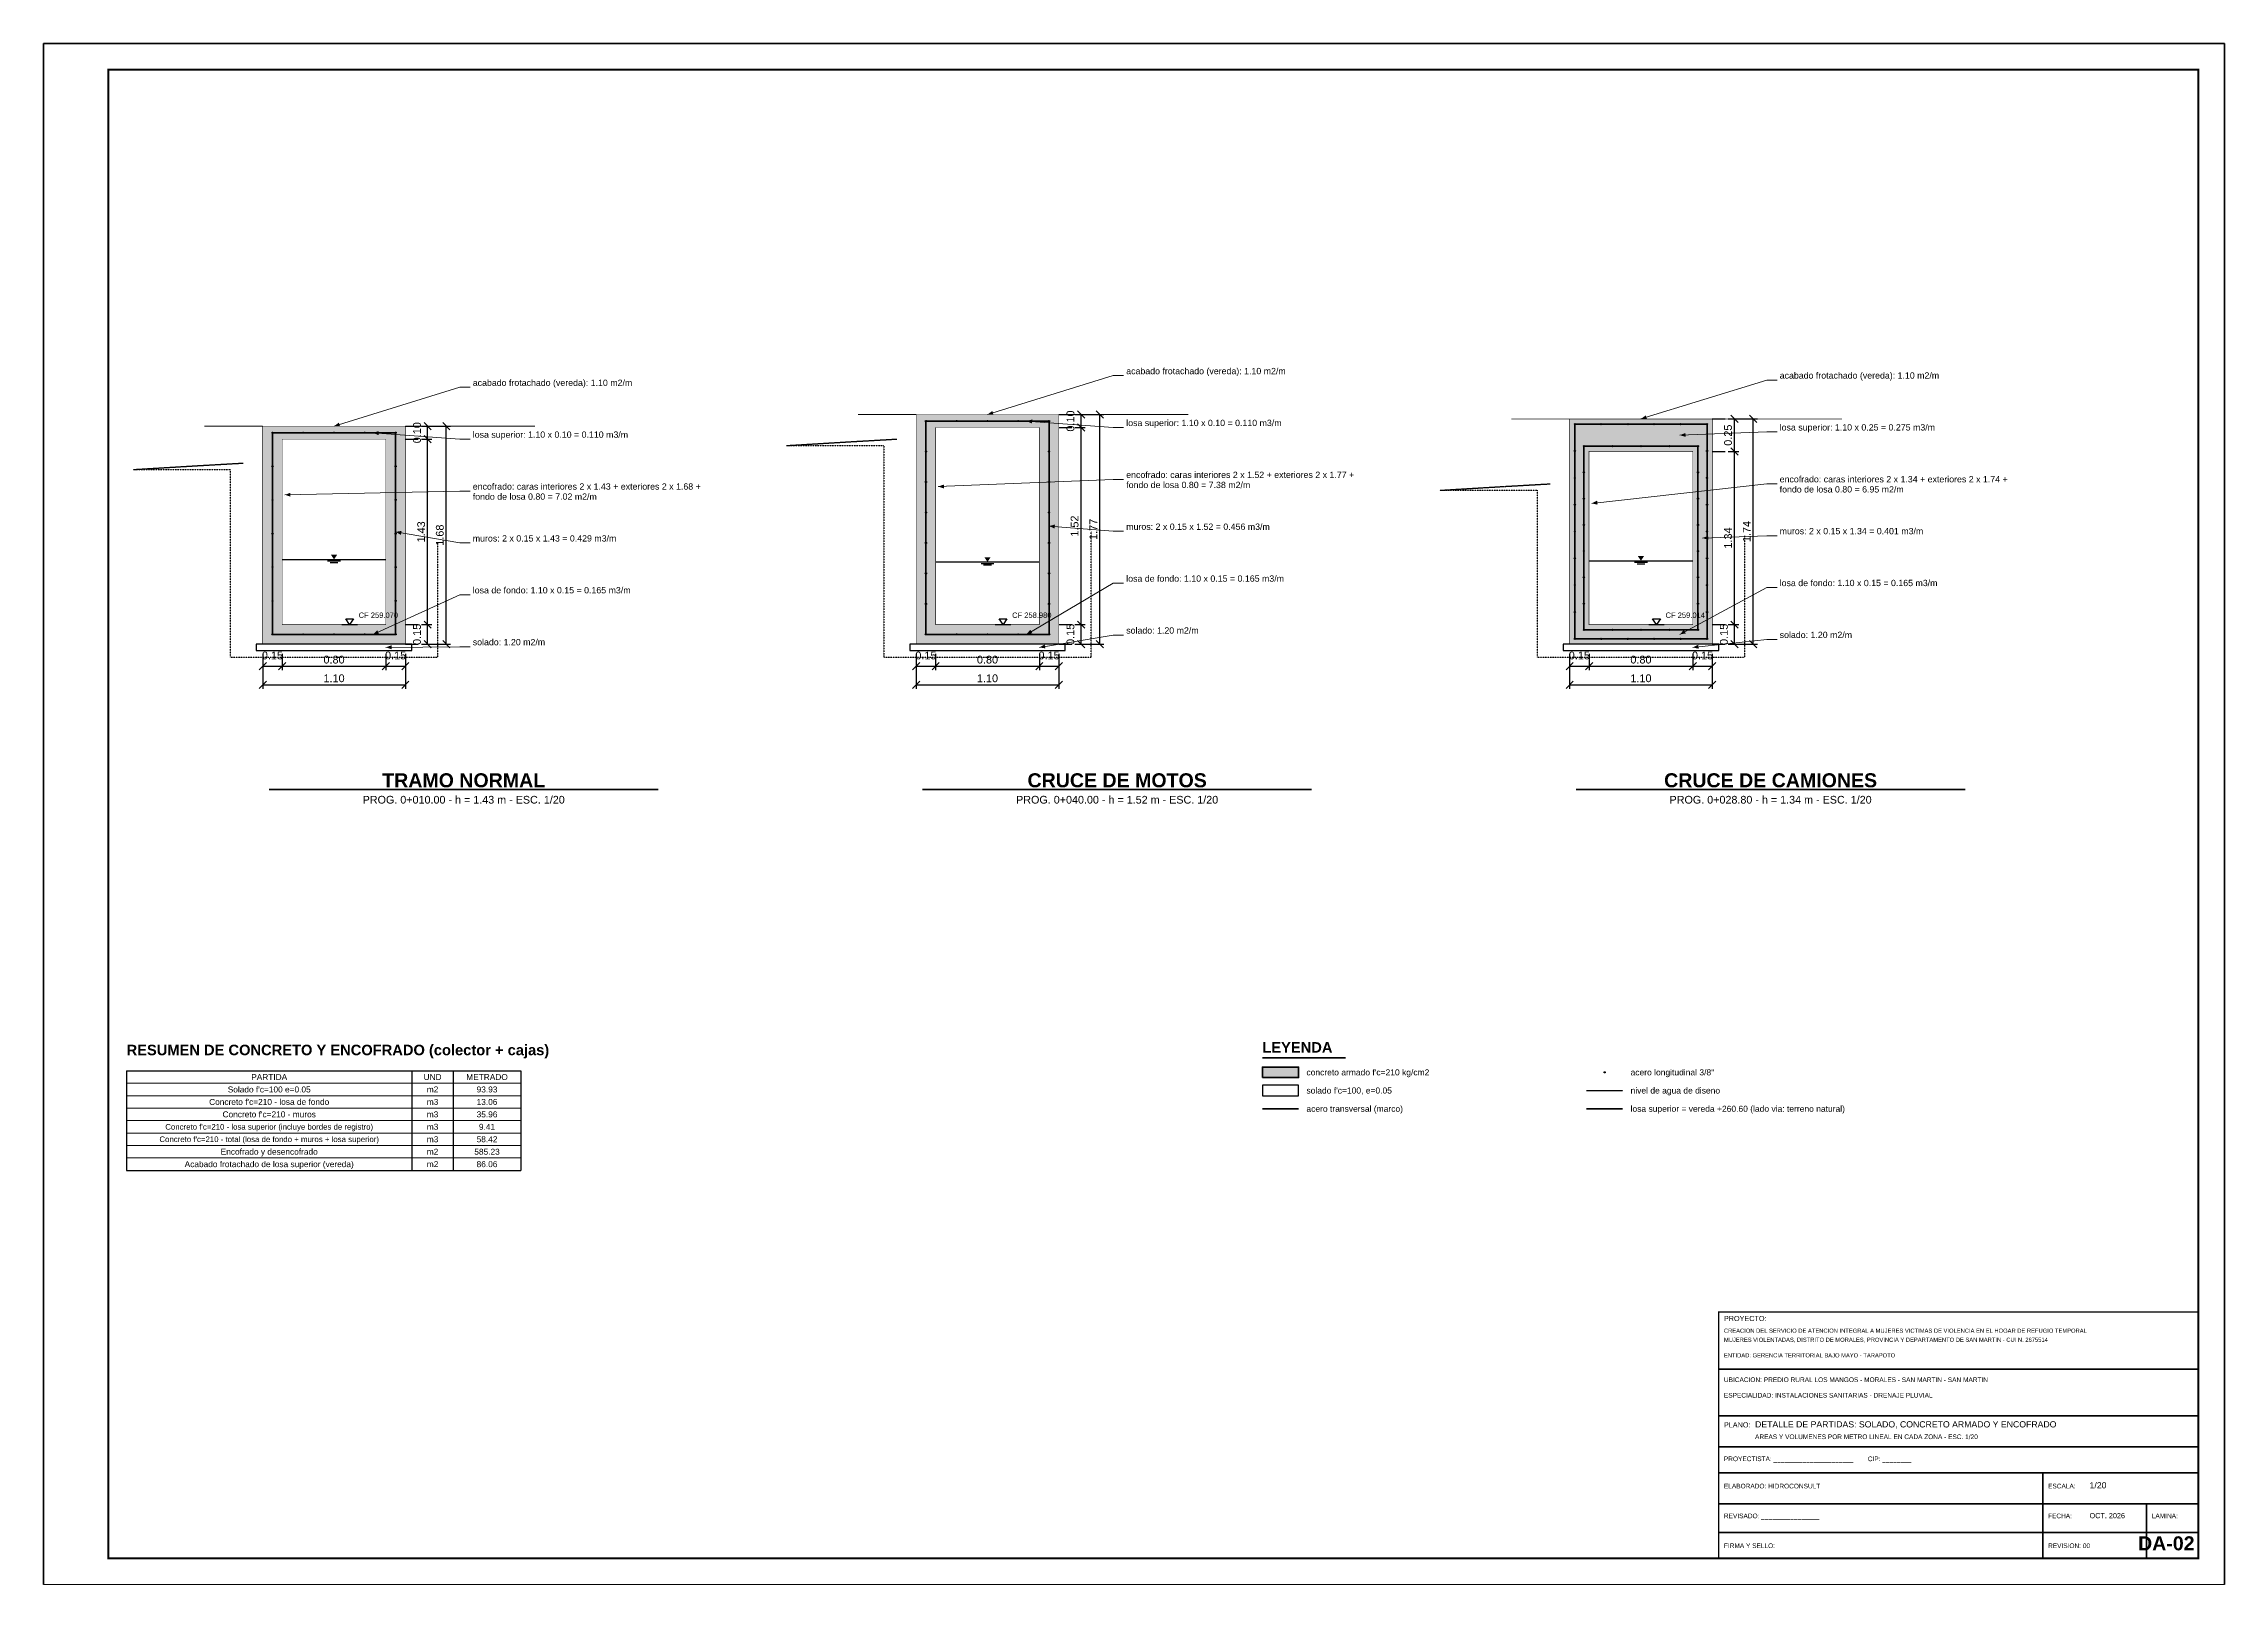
# Paper-space layout 'DA-02' of a CAD drawing. Header units: metres, sheet in millimetres. Extents: x 0 to 841, y 0 to 594.
# The model-space entities are those that its viewports show. They can reach past a viewport. Long polylines and large blocks are cut down to what shows.
import ezdxf
from ezdxf.enums import TextEntityAlignment as Align

# ---------------------------------------------------------------- set-up
doc = ezdxf.new("R2010")
doc.units = ezdxf.units.M
doc.header["$LTSCALE"] = 0.25
doc.linetypes.add('DASHED', pattern=[1.524, 1.27, -0.254])
doc.linetypes.add('HIDDEN', pattern=[0.375, 0.25, -0.125])
for name, color, linetype, lineweight in [('ACERO', 1, 'CONTINUOUS', 35), ('AGUA', 150, 'DASHED', 25), ('CONCRETO', 250, 'CONTINUOUS', 50), ('COTAS', 94, 'CONTINUOUS', 18), ('GRILLA', 9, 'CONTINUOUS', 13), ('LLAMADAS', 30, 'CONTINUOUS', 18), ('MARCO', 7, 'CONTINUOUS', 50), ('ROTULO', 7, 'CONTINUOUS', 35), ('TERRENO', 7, 'CONTINUOUS', 30), ('TITULOS', 160, 'CONTINUOUS', 35)]:
    doc.layers.add(name, color=color, linetype=linetype, lineweight=lineweight)
for name, color, linetype in [('ACERO-PUNTOS', 5, 'CONTINUOUS'), ('AGUA-SIMBOLO', 150, 'CONTINUOUS'), ('EXCAVACION', 8, 'HIDDEN'), ('GUITARRA', 8, 'CONTINUOUS'), ('LEYENDA', 7, 'CONTINUOUS'), ('NIVELES', 7, 'CONTINUOUS'), ('ROTULO-TEXTO', 7, 'CONTINUOUS'), ('SOLADO', 8, 'CONTINUOUS'), ('TERRENO-EXISTENTE', 8, 'DASHED'), ('TEXTOS', 7, 'CONTINUOUS')]:
    doc.layers.add(name, color=color, linetype=linetype)
doc.layers.add('CONCRETO-ACHURADO', color=8, linetype='CONTINUOUS', true_color=0xe2e2e2)
doc.styles.get("Standard").update_dxf_attribs({"font": 'arial.ttf'})
doc.styles.add('TITULOS', font='arialbd.ttf')
doc.dimstyles.new('COT-20', dxfattribs={"dimscale": 0.02, "dimtxt": 3, "dimasz": 2.2, "dimexe": 1.6, "dimexo": 1.2, "dimgap": 1, "dimtad": 1, "dimzin": 0, "dimdsep": 46, "dimtxsty": 'Standard', "dimtsz": 1.4, "dimcen": 2.5, "dimclrd": 256, "dimclre": 256, "dimclrt": 7, "dimazin": 3, "dimtfac": 1, "dimtmove": 0, "dimatfit": 3})

# ---------------------------------------------------------------- blocks, each defined once
blk = doc.blocks.new('ACERO-38')
at = {"layer": 'ACERO-PUNTOS'}
h = blk.add_hatch(color=5, dxfattribs=at)
h.dxf.hatch_style = 1
h.paths.add_polyline_path([(-0.00475, 0, 1), (0.00475, 0, 1)])
at = {"layer": 'ACERO-PUNTOS', "color": 5}
blk.add_circle((0, 0), 0.00475, dxfattribs=at)
blk = doc.blocks.new('SIMB-AGUA')
at = {"layer": 'AGUA-SIMBOLO'}
for p, q in [((-2.5, -0.6), (2.5, -0.6)), ((-1.5, -1.2), (1.5, -1.2))]:
    blk.add_line(p, q, dxfattribs=at)
blk.add_solid([(0, 0), (-1.2, 1.8), (1.2, 1.8)], dxfattribs=at)
blk = doc.blocks.new('SIMB-NIVEL')
at = {"layer": 'NIVELES'}
blk.add_line((-3, 0), (3, 0), dxfattribs=at)
blk.add_lwpolyline([(0, 0), (-1.5, 2.2), (1.5, 2.2)], close=True, dxfattribs=at)

msp = doc.modelspace()

# ---------------------------------------------------------------- hatches: boundary and pattern name
at = {"layer": 'CONCRETO-ACHURADO', "true_color": 0xe2e2e2}
h = msp.add_hatch(color=7, dxfattribs=at)
h.dxf.hatch_style = 1
h.paths.add_polyline_path([(349107.71, 9281248.71), (349108.81, 9281248.71), (349108.81, 9281248.81), (349107.71, 9281248.81)])
h = msp.add_hatch(color=7, dxfattribs=at)
h.dxf.hatch_style = 1
h.paths.add_polyline_path([(349112.75, 9281248.526), (349113.85, 9281248.526), (349113.85, 9281248.776), (349112.75, 9281248.776)])
h = msp.add_hatch(color=7, dxfattribs=at)
h.dxf.hatch_style = 1
h.paths.add_polyline_path([(349102.67, 9281248.62), (349103.77, 9281248.62), (349103.77, 9281248.72), (349102.67, 9281248.72)])
h = msp.add_hatch(color=7, dxfattribs=at)
h.dxf.hatch_style = 1
h.paths.add_polyline_path([(349102.67, 9281247.19), (349102.82, 9281247.19), (349102.82, 9281248.62), (349102.67, 9281248.62)])
h = msp.add_hatch(color=7, dxfattribs=at)
h.dxf.hatch_style = 1
h.paths.add_polyline_path([(349103.62, 9281247.19), (349103.77, 9281247.19), (349103.77, 9281248.62), (349103.62, 9281248.62)])
h = msp.add_hatch(color=7, dxfattribs=at)
h.dxf.hatch_style = 1
h.paths.add_polyline_path([(349107.71, 9281247.19), (349107.86, 9281247.19), (349107.86, 9281248.71), (349107.71, 9281248.71)])
h = msp.add_hatch(color=7, dxfattribs=at)
h.dxf.hatch_style = 1
h.paths.add_polyline_path([(349108.66, 9281247.19), (349108.81, 9281247.19), (349108.81, 9281248.71), (349108.66, 9281248.71)])
h = msp.add_hatch(color=7, dxfattribs=at)
h.dxf.hatch_style = 1
h.paths.add_polyline_path([(349112.75, 9281247.19), (349112.9, 9281247.19), (349112.9, 9281248.526), (349112.75, 9281248.526)])
h = msp.add_hatch(color=7, dxfattribs=at)
h.dxf.hatch_style = 1
h.paths.add_polyline_path([(349113.7, 9281247.19), (349113.85, 9281247.19), (349113.85, 9281248.526), (349113.7, 9281248.526)])
h = msp.add_hatch(color=7, dxfattribs=at)
h.dxf.hatch_style = 1
h.paths.add_polyline_path([(349102.67, 9281247.04), (349103.77, 9281247.04), (349103.77, 9281247.19), (349102.67, 9281247.19)])
h = msp.add_hatch(color=7, dxfattribs=at)
h.dxf.hatch_style = 1
h.paths.add_polyline_path([(349107.71, 9281247.04), (349108.81, 9281247.04), (349108.81, 9281247.19), (349107.71, 9281247.19)])
h = msp.add_hatch(color=7, dxfattribs=at)
h.dxf.hatch_style = 1
h.paths.add_polyline_path([(349112.75, 9281247.04), (349113.85, 9281247.04), (349113.85, 9281247.19), (349112.75, 9281247.19)])
h = msp.add_hatch(color=7, dxfattribs=at)
h.dxf.hatch_style = 1
h.paths.add_polyline_path([(349110.38, 9281243.698), (349110.66, 9281243.698), (349110.66, 9281243.778), (349110.38, 9281243.778)])

# ---------------------------------------------------------------- linework, layer by layer
at = {"layer": 'ACERO'}
for points in [[(349107.785, 9281247.115), (349108.735, 9281247.115), (349108.735, 9281248.76), (349107.785, 9281248.76)], [(349102.745, 9281247.115), (349103.695, 9281247.115), (349103.695, 9281248.67), (349102.745, 9281248.67)], [(349112.79, 9281247.08), (349113.81, 9281247.08), (349113.81, 9281248.736), (349112.79, 9281248.736)], [(349112.86, 9281247.15), (349113.74, 9281247.15), (349113.74, 9281248.566), (349112.86, 9281248.566)]]:
    msp.add_lwpolyline(points, close=True, dxfattribs=at)
at = {"layer": 'ACERO', "const_width": 0.014}
msp.add_lwpolyline([(349110.38, 9281243.457), (349110.66, 9281243.457)], dxfattribs=at)
at = {"layer": 'AGUA'}
for p, q in [((349102.82, 9281247.693), (349103.62, 9281247.693)), ((349107.86, 9281247.674), (349108.66, 9281247.674)), ((349112.9, 9281247.683), (349113.7, 9281247.683)), ((349112.88, 9281243.598), (349113.16, 9281243.598))]:
    msp.add_line(p, q, dxfattribs=at)
at = {"layer": 'CONCRETO', "const_width": 0.004}
for points in [[(349107.71, 9281247.04), (349108.81, 9281247.04), (349108.81, 9281248.81), (349107.71, 9281248.81)], [(349112.75, 9281247.04), (349113.85, 9281247.04), (349113.85, 9281248.776), (349112.75, 9281248.776)], [(349102.67, 9281247.04), (349103.77, 9281247.04), (349103.77, 9281248.72), (349102.67, 9281248.72)], [(349102.82, 9281247.19), (349103.62, 9281247.19), (349103.62, 9281248.62), (349102.82, 9281248.62)], [(349107.86, 9281247.19), (349108.66, 9281247.19), (349108.66, 9281248.71), (349107.86, 9281248.71)], [(349112.9, 9281247.19), (349113.7, 9281247.19), (349113.7, 9281248.526), (349112.9, 9281248.526)]]:
    msp.add_lwpolyline(points, close=True, dxfattribs=at)
at = {"layer": 'CONCRETO'}
msp.add_lwpolyline([(349110.38, 9281243.698), (349110.66, 9281243.698), (349110.66, 9281243.778), (349110.38, 9281243.778)], close=True, dxfattribs=at)
at = {"layer": 'EXCAVACION'}
for points in [[(349106.71, 9281248.571), (349107.46, 9281248.571), (349107.46, 9281246.94), (349109.06, 9281246.94), (349109.06, 9281247.91)], [(349101.67, 9281248.386), (349102.42, 9281248.386), (349102.42, 9281246.94), (349104.02, 9281246.94), (349104.02, 9281247.82)], [(349111.75, 9281248.226), (349112.5, 9281248.226), (349112.5, 9281246.94), (349114.1, 9281246.94), (349114.1, 9281247.876)]]:
    msp.add_lwpolyline(points, dxfattribs=at)
at = {"layer": 'GRILLA'}
for p, q in [((349101.62, 9281243.654), (349104.66, 9281243.654)), ((349101.62, 9281243.558), (349104.66, 9281243.558)), ((349101.62, 9281243.462), (349104.66, 9281243.462)), ((349101.62, 9281243.366), (349104.66, 9281243.366)), ((349101.62, 9281243.27), (349104.66, 9281243.27)), ((349101.62, 9281243.174), (349104.66, 9281243.174)), ((349101.62, 9281243.078), (349104.66, 9281243.078))]:
    msp.add_line(p, q, dxfattribs=at)
at = {"layer": 'GUITARRA'}
for p, q in [((349108.81, 9281248.81), (349108.91, 9281248.81)), ((349113.85, 9281248.776), (349113.95, 9281248.776)), ((349103.77, 9281248.72), (349103.87, 9281248.72)), ((349103.77, 9281248.62), (349103.87, 9281248.62)), ((349108.81, 9281248.71), (349108.91, 9281248.71)), ((349113.85, 9281248.526), (349113.95, 9281248.526)), ((349103.77, 9281247.19), (349103.87, 9281247.19)), ((349108.81, 9281247.19), (349108.91, 9281247.19)), ((349113.85, 9281247.19), (349113.95, 9281247.19)), ((349103.77, 9281247.04), (349103.87, 9281247.04)), ((349108.81, 9281247.04), (349108.91, 9281247.04)), ((349113.85, 9281247.04), (349113.95, 9281247.04))]:
    msp.add_line(p, q, dxfattribs=at)
at = {"layer": 'LLAMADAS'}
for p, q in [((349109.23, 9281249.11), (349108.26, 9281248.81)), ((349109.31, 9281249.11), (349109.23, 9281249.11)), ((349104.19, 9281249.02), (349103.22, 9281248.72)), ((349104.27, 9281249.02), (349104.19, 9281249.02)), ((349114.27, 9281249.076), (349113.3, 9281248.776)), ((349114.35, 9281249.076), (349114.27, 9281249.076)), ((349109.23, 9281248.71), (349108.56, 9281248.76)), ((349104.19, 9281248.62), (349103.52, 9281248.67)), ((349104.27, 9281248.62), (349104.19, 9281248.62)), ((349109.31, 9281248.71), (349109.23, 9281248.71)), ((349114.27, 9281248.676), (349113.6, 9281248.651)), ((349114.35, 9281248.676), (349114.27, 9281248.676)), ((349109.23, 9281248.31), (349107.88, 9281248.254)), ((349109.31, 9281248.31), (349109.23, 9281248.31)), ((349114.27, 9281248.276), (349112.92, 9281248.125)), ((349114.35, 9281248.276), (349114.27, 9281248.276)), ((349104.19, 9281248.22), (349102.84, 9281248.191)), ((349104.27, 9281248.22), (349104.19, 9281248.22)), ((349109.23, 9281247.91), (349108.735, 9281247.95)), ((349104.19, 9281247.82), (349103.695, 9281247.905)), ((349104.27, 9281247.82), (349104.19, 9281247.82)), ((349109.31, 9281247.91), (349109.23, 9281247.91)), ((349114.27, 9281247.876), (349113.775, 9281247.858)), ((349114.35, 9281247.876), (349114.27, 9281247.876)), ((349104.19, 9281247.42), (349103.52, 9281247.115)), ((349104.27, 9281247.42), (349104.19, 9281247.42)), ((349109.23, 9281247.51), (349108.56, 9281247.115)), ((349109.31, 9281247.51), (349109.23, 9281247.51)), ((349114.27, 9281247.476), (349113.6, 9281247.115)), ((349114.35, 9281247.476), (349114.27, 9281247.476)), ((349109.23, 9281247.11), (349108.66, 9281247.015)), ((349109.31, 9281247.11), (349109.23, 9281247.11)), ((349114.27, 9281247.076), (349113.7, 9281247.015)), ((349114.35, 9281247.076), (349114.27, 9281247.076)), ((349104.19, 9281247.02), (349103.62, 9281247.015)), ((349104.27, 9281247.02), (349104.19, 9281247.02))]:
    msp.add_line(p, q, dxfattribs=at)
for points in [[(349108.26, 9281248.81), (349108.307, 9281248.808), (349108.297, 9281248.838)], [(349108.56, 9281248.76), (349108.603, 9281248.741), (349108.605, 9281248.772)], [(349113.3, 9281248.776), (349113.347, 9281248.775), (349113.337, 9281248.804)], [(349103.22, 9281248.72), (349103.267, 9281248.718), (349103.257, 9281248.748)], [(349103.52, 9281248.67), (349103.563, 9281248.651), (349103.565, 9281248.682)], [(349113.6, 9281248.651), (349113.645, 9281248.638), (349113.643, 9281248.668)], [(349107.88, 9281248.254), (349107.925, 9281248.24), (349107.923, 9281248.271)], [(349102.84, 9281248.191), (349102.884, 9281248.177), (349102.884, 9281248.207)], [(349112.92, 9281248.125), (349112.965, 9281248.115), (349112.962, 9281248.146)], [(349103.695, 9281247.905), (349103.736, 9281247.882), (349103.741, 9281247.913)], [(349108.735, 9281247.95), (349108.778, 9281247.931), (349108.78, 9281247.962)], [(349113.775, 9281247.858), (349113.82, 9281247.844), (349113.818, 9281247.875)], [(349103.52, 9281247.115), (349103.566, 9281247.119), (349103.554, 9281247.147)], [(349108.56, 9281247.115), (349108.606, 9281247.124), (349108.59, 9281247.151)], [(349113.6, 9281247.115), (349113.646, 9281247.122), (349113.631, 9281247.149)], [(349103.62, 9281247.015), (349103.664, 9281247), (349103.664, 9281247.031)], [(349108.66, 9281247.015), (349108.706, 9281247.007), (349108.701, 9281247.037)], [(349113.7, 9281247.015), (349113.745, 9281247.004), (349113.742, 9281247.035)]]:
    msp.add_solid(points, dxfattribs=at)
at = {"layer": 'MARCO'}
msp.add_lwpolyline([(349100.98, 9281239.79), (349117.8, 9281239.79), (349117.8, 9281251.67), (349100.98, 9281251.67)], close=True, dxfattribs=at)
at = {"layer": 'MARCO', "const_width": 0.016}
msp.add_lwpolyline([(349101.48, 9281239.99), (349117.6, 9281239.99), (349117.6, 9281251.47), (349101.48, 9281251.47)], close=True, dxfattribs=at)
at = {"layer": 'ROTULO'}
for p, q in [((349113.9, 9281241.45), (349117.6, 9281241.45)), ((349113.9, 9281241.09), (349117.6, 9281241.09)), ((349113.9, 9281240.85), (349117.6, 9281240.85)), ((349113.9, 9281240.65), (349117.6, 9281240.65)), ((349116.4, 9281240.65), (349116.4, 9281239.99)), ((349113.9, 9281240.41), (349117.6, 9281240.41)), ((349117.2, 9281240.41), (349117.2, 9281239.99)), ((349113.9, 9281240.19), (349117.6, 9281240.19))]:
    msp.add_line(p, q, dxfattribs=at)
at = {"layer": 'ROTULO', "const_width": 0.01}
msp.add_lwpolyline([(349113.9, 9281239.99), (349117.6, 9281239.99), (349117.6, 9281241.89), (349113.9, 9281241.89)], close=True, dxfattribs=at)
at = {"layer": 'SOLADO'}
for points in [[(349102.62, 9281246.99), (349103.82, 9281246.99), (349103.82, 9281247.04), (349102.62, 9281247.04)], [(349107.66, 9281246.99), (349108.86, 9281246.99), (349108.86, 9281247.04), (349107.66, 9281247.04)], [(349112.7, 9281246.99), (349113.9, 9281246.99), (349113.9, 9281247.04), (349112.7, 9281247.04)], [(349110.38, 9281243.558), (349110.66, 9281243.558), (349110.66, 9281243.638), (349110.38, 9281243.638)]]:
    msp.add_lwpolyline(points, close=True, dxfattribs=at)
at = {"layer": 'TERRENO'}
for points, const_width in [([(349107.26, 9281248.81), (349107.71, 9281248.81)], 0.006), ([(349108.81, 9281248.81), (349109.81, 9281248.81)], 0.006), ([(349112.3, 9281248.776), (349112.75, 9281248.776)], 0.006), ([(349113.85, 9281248.776), (349114.85, 9281248.776)], 0.006), ([(349102.22, 9281248.72), (349102.67, 9281248.72)], 0.006), ([(349103.77, 9281248.72), (349104.77, 9281248.72)], 0.006), ([(349112.88, 9281243.457), (349113.16, 9281243.457)], 0.014)]:
    msp.add_lwpolyline(points, dxfattribs=dict(at, const_width=const_width))
at = {"layer": 'TERRENO-EXISTENTE'}
for points in [[(349106.71, 9281248.571), (349107.21, 9281248.601), (349107.56, 9281248.621)], [(349101.67, 9281248.386), (349102.17, 9281248.416), (349102.52, 9281248.436)], [(349111.75, 9281248.226), (349112.25, 9281248.256), (349112.6, 9281248.276)]]:
    msp.add_lwpolyline(points, dxfattribs=at)
at = {"layer": 'TEXTOS'}
for p, q in [((349101.62, 9281243.75), (349104.66, 9281243.75)), ((349101.62, 9281243.75), (349101.62, 9281242.982)), ((349103.82, 9281243.75), (349103.82, 9281242.982)), ((349104.14, 9281243.75), (349104.14, 9281242.982)), ((349104.66, 9281243.75), (349104.66, 9281242.982)), ((349101.62, 9281242.982), (349104.66, 9281242.982))]:
    msp.add_line(p, q, dxfattribs=at)
at = {"layer": 'TITULOS'}
for p, q in [((349102.72, 9281245.92), (349105.72, 9281245.92)), ((349107.76, 9281245.92), (349110.76, 9281245.92)), ((349112.8, 9281245.92), (349115.8, 9281245.92)), ((349110.38, 9281243.85), (349111.02, 9281243.85))]:
    msp.add_line(p, q, dxfattribs=at)

# ---------------------------------------------------------------- block references
for p in [(349107.785, 9281248.76), (349108.023, 9281248.76), (349108.26, 9281248.76), (349108.497, 9281248.76), (349108.735, 9281248.76), (349102.745, 9281248.67), (349102.982, 9281248.67), (349103.22, 9281248.67), (349103.457, 9281248.67), (349103.695, 9281248.67), (349112.79, 9281248.736), (349112.994, 9281248.736), (349113.198, 9281248.736), (349113.402, 9281248.736), (349113.606, 9281248.736), (349113.81, 9281248.736), (349102.745, 9281248.411), (349103.695, 9281248.411), (349107.785, 9281248.525), (349108.735, 9281248.525), (349112.79, 9281248.529), (349112.86, 9281248.566), (349113.08, 9281248.566), (349113.3, 9281248.566), (349113.52, 9281248.566), (349113.74, 9281248.566), (349113.81, 9281248.529), (349107.785, 9281248.29), (349108.735, 9281248.29), (349112.79, 9281248.322), (349112.86, 9281248.364), (349113.74, 9281248.364), (349113.81, 9281248.322), (349102.745, 9281248.152), (349103.695, 9281248.152), (349112.79, 9281248.115), (349112.86, 9281248.162), (349113.74, 9281248.162), (349113.81, 9281248.115), (349107.785, 9281248.055), (349108.735, 9281248.055), (349112.79, 9281247.908), (349112.86, 9281247.959), (349113.74, 9281247.959), (349113.81, 9281247.908), (349102.745, 9281247.892), (349103.695, 9281247.892), (349107.785, 9281247.82), (349108.735, 9281247.82), (349112.86, 9281247.757), (349113.74, 9281247.757), (349102.745, 9281247.633), (349103.695, 9281247.633), (349107.785, 9281247.585), (349108.735, 9281247.585), (349112.79, 9281247.701), (349113.81, 9281247.701), (349112.79, 9281247.494), (349112.86, 9281247.555), (349113.74, 9281247.555), (349113.81, 9281247.494), (349102.745, 9281247.374), (349103.695, 9281247.374), (349107.785, 9281247.35), (349108.735, 9281247.35), (349112.79, 9281247.287), (349112.86, 9281247.352), (349113.74, 9281247.352), (349113.81, 9281247.287), (349102.745, 9281247.115), (349102.982, 9281247.115), (349103.22, 9281247.115), (349103.457, 9281247.115), (349103.695, 9281247.115), (349107.785, 9281247.115), (349108.023, 9281247.115), (349108.26, 9281247.115), (349108.497, 9281247.115), (349108.735, 9281247.115), (349112.79, 9281247.08), (349112.86, 9281247.15), (349112.994, 9281247.08), (349113.08, 9281247.15), (349113.198, 9281247.08), (349113.3, 9281247.15), (349113.402, 9281247.08), (349113.52, 9281247.15), (349113.606, 9281247.08), (349113.74, 9281247.15), (349113.81, 9281247.08)]:
    msp.add_blockref('ACERO-38', p)
at = {"xscale": 0.02, "yscale": 0.02}
for p in [(349103.22, 9281247.693), (349108.26, 9281247.674), (349113.3, 9281247.683)]:
    msp.add_blockref('SIMB-AGUA', p, dxfattribs=at)
at = {"layer": 'ACERO-PUNTOS'}
msp.add_blockref('ACERO-38', (349113.02, 9281243.738), dxfattribs=at)
at = {"layer": 'NIVELES', "xscale": 0.02, "yscale": 0.02}
for p in [(349103.34, 9281247.19), (349108.38, 9281247.19), (349113.42, 9281247.19)]:
    msp.add_blockref('SIMB-NIVEL', p, dxfattribs=at)

# ---------------------------------------------------------------- texts
at = {"layer": 'LEYENDA'}
for s, p in [("concreto armado f'c=210 kg/cm2", (349110.72, 9281243.738)), ('acero longitudinal 3/8"', (349113.22, 9281243.738)), ("solado f'c=100, e=0.05", (349110.72, 9281243.598)), ('nivel de agua de diseno', (349113.22, 9281243.598)), ('acero transversal (marco)', (349110.72, 9281243.457)), ('losa superior = vereda +260.60 (lado via: terreno natural)', (349113.22, 9281243.457))]:
    msp.add_text(s, height=0.0468, dxfattribs=at).set_placement(p, align=Align.MIDDLE_LEFT)
at = {"layer": 'NIVELES'}
for s, p in [('CF 259.070', (349103.41, 9281247.242)), ('CF 258.980', (349108.45, 9281247.242)), ('CF 259.014', (349113.49, 9281247.242))]:
    msp.add_text(s, height=0.0416, dxfattribs=at).set_placement(p)
at = {"layer": 'ROTULO-TEXTO'}
for s, height, p in [('PROYECTO:', 0.04, (349113.94, 9281241.82)), ('CREACION DEL SERVICIO DE ATENCION INTEGRAL A MUJERES VICTIMAS DE VIOLENCIA EN EL HOGAR DE REFUGIO TEMPORAL', 0.032, (349113.94, 9281241.73)), ('MUJERES VIOLENTADAS, DISTRITO DE MORALES, PROVINCIA Y DEPARTAMENTO DE SAN MARTIN - CUI N. 2675514', 0.032, (349113.94, 9281241.66)), ('ENTIDAD: GERENCIA TERRITORIAL BAJO MAYO - TARAPOTO', 0.032, (349113.94, 9281241.54)), ('UBICACION: PREDIO RURAL LOS MANGOS - MORALES - SAN MARTIN - SAN MARTIN', 0.036, (349113.94, 9281241.35)), ('ESPECIALIDAD: INSTALACIONES SANITARIAS - DRENAJE PLUVIAL', 0.036, (349113.94, 9281241.23)), ('PLANO:', 0.04, (349113.94, 9281241)), ('DETALLE DE PARTIDAS: SOLADO, CONCRETO ARMADO Y ENCOFRADO', 0.048, (349114.18, 9281241)), ('AREAS Y VOLUMENES POR METRO LINEAL EN CADA ZONA - ESC. 1/20', 0.036, (349114.18, 9281240.91)), ('PROYECTISTA: ______________________        CIP: ________', 0.036, (349113.94, 9281240.74)), ('ELABORADO: HIDROCONSULT', 0.036, (349113.94, 9281240.53)), ('ESCALA:', 0.036, (349116.44, 9281240.53)), ('1/20', 0.048, (349116.76, 9281240.53)), ('REVISADO: ________________', 0.036, (349113.94, 9281240.3)), ('FECHA:', 0.036, (349116.44, 9281240.3)), ('OCT. 2026', 0.04, (349116.76, 9281240.3)), ('LAMINA:', 0.036, (349117.24, 9281240.3)), ('FIRMA Y SELLO:', 0.036, (349113.94, 9281240.07)), ('REVISION: 00', 0.036, (349116.44, 9281240.07))]:
    msp.add_text(s, height=height, dxfattribs=at).set_placement(p)
at = {"layer": 'TEXTOS'}
for s, p in [('acabado frotachado (vereda): 1.10 m2/m', (349109.33, 9281249.121)), ('acabado frotachado (vereda): 1.10 m2/m', (349114.37, 9281249.087)), ('acabado frotachado (vereda): 1.10 m2/m', (349104.29, 9281249.031)), ('losa superior: 1.10 x 0.10 = 0.110 m3/m', (349109.33, 9281248.721)), ('losa superior: 1.10 x 0.10 = 0.110 m3/m', (349104.29, 9281248.631)), ('losa superior: 1.10 x 0.25 = 0.275 m3/m', (349114.37, 9281248.687)), ('encofrado: caras interiores 2 x 1.43 + exteriores 2 x 1.68 +', (349104.29, 9281248.231)), ('fondo de losa 0.80 = 7.38 m2/m', (349109.33, 9281248.243)), ('encofrado: caras interiores 2 x 1.52 + exteriores 2 x 1.77 +', (349109.33, 9281248.321)), ('fondo de losa 0.80 = 6.95 m2/m', (349114.37, 9281248.209)), ('encofrado: caras interiores 2 x 1.34 + exteriores 2 x 1.74 +', (349114.37, 9281248.287)), ('fondo de losa 0.80 = 7.02 m2/m', (349104.29, 9281248.153)), ('muros: 2 x 0.15 x 1.52 = 0.456 m3/m', (349109.33, 9281247.921)), ('muros: 2 x 0.15 x 1.34 = 0.401 m3/m', (349114.37, 9281247.887)), ('muros: 2 x 0.15 x 1.43 = 0.429 m3/m', (349104.29, 9281247.831)), ('losa de fondo: 1.10 x 0.15 = 0.165 m3/m', (349104.29, 9281247.431)), ('losa de fondo: 1.10 x 0.15 = 0.165 m3/m', (349109.33, 9281247.521)), ('losa de fondo: 1.10 x 0.15 = 0.165 m3/m', (349114.37, 9281247.487)), ('solado: 1.20 m2/m', (349104.29, 9281247.031)), ('solado: 1.20 m2/m', (349109.33, 9281247.121)), ('solado: 1.20 m2/m', (349114.37, 9281247.087))]:
    msp.add_text(s, height=0.0486, dxfattribs=at).set_placement(p)
for s, height, p in [('PROG. 0+010.00 - h = 1.43 m - ESC. 1/20', 0.0594, (349104.22, 9281245.84)), ('PROG. 0+040.00 - h = 1.52 m - ESC. 1/20', 0.0594, (349109.26, 9281245.84)), ('PROG. 0+028.80 - h = 1.34 m - ESC. 1/20', 0.0594, (349114.3, 9281245.84)), ('PARTIDA', 0.0459, (349102.72, 9281243.702)), ('UND', 0.0459, (349103.98, 9281243.702)), ('METRADO', 0.0459, (349104.4, 9281243.702)), ("Solado f'c=100 e=0.05", 0.0459, (349102.72, 9281243.606)), ('m2', 0.0459, (349103.98, 9281243.606)), ('93.93', 0.0459, (349104.4, 9281243.606)), ("Concreto f'c=210 - losa de fondo", 0.0459, (349102.72, 9281243.51)), ("Concreto f'c=210 - muros", 0.0459, (349102.72, 9281243.414)), ('m3', 0.0459, (349103.98, 9281243.51)), ('m3', 0.0459, (349103.98, 9281243.414)), ('35.96', 0.0459, (349104.4, 9281243.414)), ('13.06', 0.0459, (349104.4, 9281243.51)), ("Concreto f'c=210 - total (losa de fondo + muros + losa superior)", 0.0432, (349102.72, 9281243.222)), ("Concreto f'c=210 - losa superior (incluye bordes de registro)", 0.0432, (349102.72, 9281243.318)), ('m3', 0.0459, (349103.98, 9281243.318)), ('m3', 0.0459, (349103.98, 9281243.222)), ('58.42', 0.0459, (349104.4, 9281243.222)), ('9.41', 0.0459, (349104.4, 9281243.318)), ('Acabado frotachado de losa superior (vereda)', 0.0459, (349102.72, 9281243.03)), ('Encofrado y desencofrado', 0.0459, (349102.72, 9281243.126)), ('m2', 0.0459, (349103.98, 9281243.126)), ('m2', 0.0459, (349103.98, 9281243.03)), ('585.23', 0.0459, (349104.4, 9281243.126)), ('86.06', 0.0459, (349104.4, 9281243.03))]:
    msp.add_text(s, height=height, dxfattribs=at).set_placement(p, align=Align.MIDDLE_CENTER)
at = {"layer": 'TITULOS', "style": 'TITULOS'}
for s, p in [('TRAMO NORMAL', (349104.22, 9281245.99)), ('CRUCE DE MOTOS', (349109.26, 9281245.99)), ('CRUCE DE CAMIONES', (349114.3, 9281245.99))]:
    msp.add_text(s, height=0.108, dxfattribs=at).set_placement(p, align=Align.MIDDLE_CENTER)
for s, p in [('RESUMEN DE CONCRETO Y ENCOFRADO (colector + cajas)', (349101.62, 9281243.87)), ('LEYENDA', (349110.38, 9281243.89))]:
    msp.add_text(s, height=0.081, dxfattribs=at).set_placement(p)
msp.add_text('DA-02', height=0.108, dxfattribs=at).set_placement((349117.57, 9281240.02), align=Align.BOTTOM_RIGHT)

# ---------------------------------------------------------------- dimensions: what is measured, and where the dimension line sits
at = {"layer": 'COTAS'}
for base, p1, p2 in [((349108.982, 9281248.71), (349108.91, 9281248.71), (349108.91, 9281248.81)), ((349109.126, 9281247.04), (349108.91, 9281247.04), (349108.91, 9281248.81)), ((349114.022, 9281248.526), (349113.95, 9281248.526), (349113.95, 9281248.776)), ((349114.166, 9281247.04), (349113.95, 9281247.04), (349113.95, 9281248.776)), ((349103.942, 9281248.62), (349103.87, 9281248.62), (349103.87, 9281248.72)), ((349103.942, 9281247.19), (349103.87, 9281247.19), (349103.87, 9281248.62)), ((349104.086, 9281247.04), (349103.87, 9281247.04), (349103.87, 9281248.72)), ((349108.982, 9281247.19), (349108.91, 9281247.19), (349108.91, 9281248.71)), ((349114.022, 9281247.19), (349113.95, 9281247.19), (349113.95, 9281248.526)), ((349103.942, 9281247.04), (349103.87, 9281247.04), (349103.87, 9281247.19)), ((349108.982, 9281247.04), (349108.91, 9281247.04), (349108.91, 9281247.19)), ((349114.022, 9281247.04), (349113.95, 9281247.04), (349113.95, 9281247.19))]:
    msp.add_linear_dim(base=base, p1=p1, p2=p2, angle=90, dimstyle='COT-20', dxfattribs=at).render()
for base, p1, p2 in [((349102.67, 9281246.87), (349102.67, 9281246.99), (349102.82, 9281246.99)), ((349102.67, 9281246.726), (349102.67, 9281246.99), (349103.77, 9281246.99)), ((349102.82, 9281246.87), (349102.82, 9281246.99), (349103.62, 9281246.99)), ((349103.62, 9281246.87), (349103.62, 9281246.99), (349103.77, 9281246.99)), ((349107.71, 9281246.87), (349107.71, 9281246.99), (349107.86, 9281246.99)), ((349107.71, 9281246.726), (349107.71, 9281246.99), (349108.81, 9281246.99)), ((349107.86, 9281246.87), (349107.86, 9281246.99), (349108.66, 9281246.99)), ((349108.66, 9281246.87), (349108.66, 9281246.99), (349108.81, 9281246.99)), ((349112.75, 9281246.87), (349112.75, 9281246.99), (349112.9, 9281246.99)), ((349112.75, 9281246.726), (349112.75, 9281246.99), (349113.85, 9281246.99)), ((349112.9, 9281246.87), (349112.9, 9281246.99), (349113.7, 9281246.99)), ((349113.7, 9281246.87), (349113.7, 9281246.99), (349113.85, 9281246.99))]:
    msp.add_linear_dim(base=base, p1=p1, p2=p2, dimstyle='COT-20', dxfattribs=at).render()

psp = doc.layouts.new('DA-02')

# ---------------------------------------------------------------- viewports
at = {"layer": 'MARCO'}
psp.add_viewport(center=(420.5, 297), size=(841, 594), view_center_point=(349109.39, 9281245.73), view_height=11.88, dxfattribs=at)

doc.saveas('drawing.dxf')
